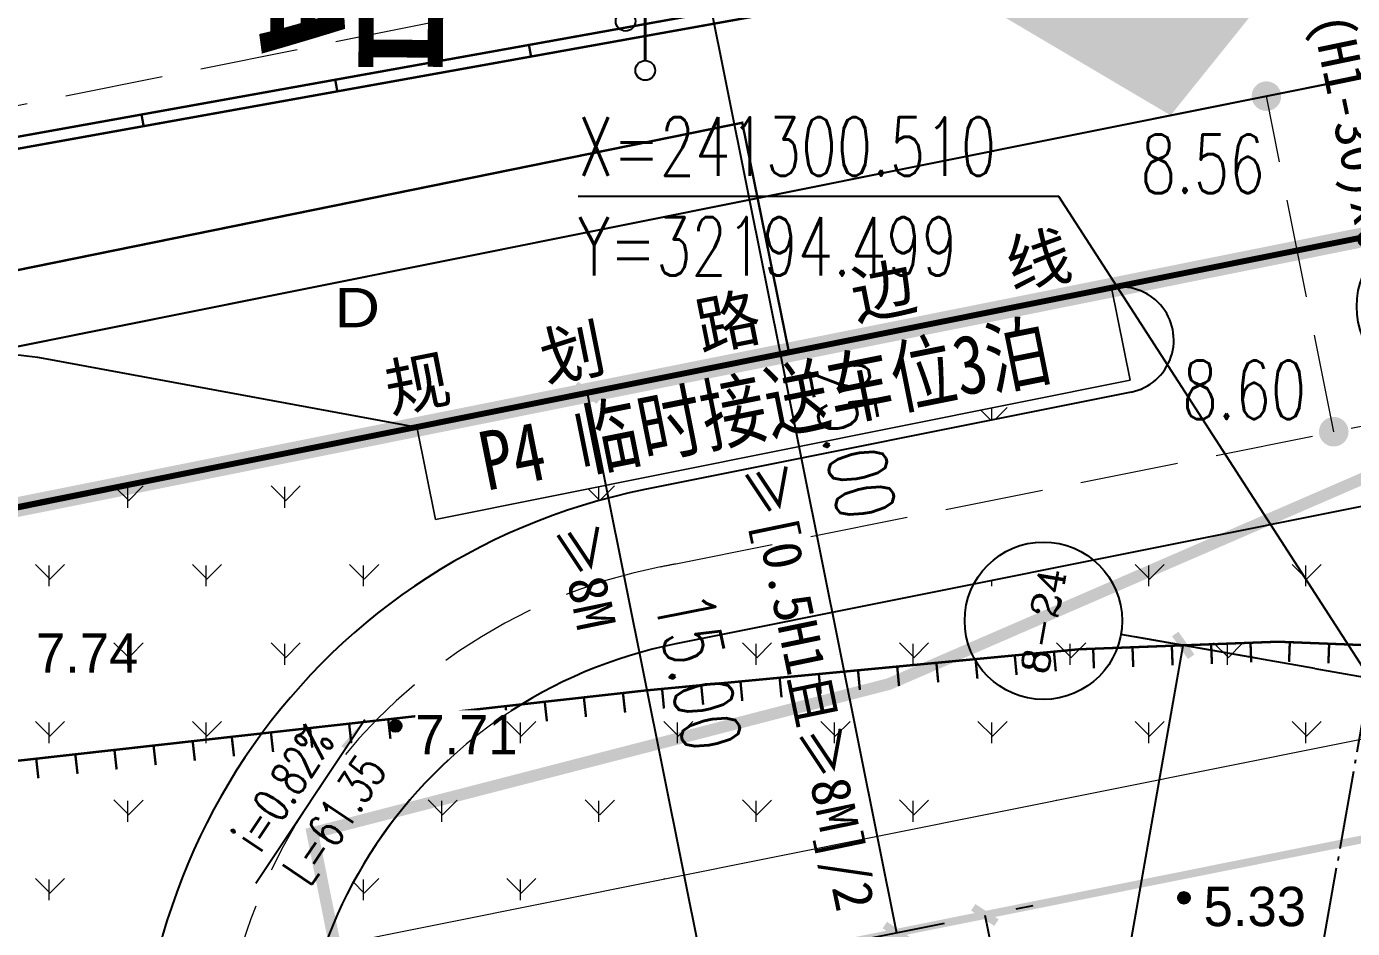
# Model space of a CAD drawing. Extents: x -83084 to 31773731, y -158416 to 241421036.
# Drawn here: x 32160.37 to 32194.06, y 241294.15 to 241317.08 of the extents above; entities that cross this region are included whole.
import ezdxf
from ezdxf.enums import TextEntityAlignment as Align
from ezdxf.xclip import XClip

# ---------------------------------------------------------------- set-up
doc = ezdxf.new("R2010")
doc.units = 0
doc.header["$LTSCALE"] = 1000
doc.header["$MEASUREMENT"] = 0
doc.header["$XCLIPFRAME"] = 0
for name, pattern in [('2', [0]), ('677', [0]), ('721120', [0]), ('CENTER2', [1.125, 0.75, -0.125, 0.125, -0.125]), ('DASH', [0.35, 0.25, -0.1]), ('DOTE', [2.4200000000000004, 2, -0.2, 0.02, -0.2])]:
    doc.linetypes.add(name, pattern=pattern)
for name, color, linetype in [('AXIS', 3, 'Continuous'), ('AXIS_TEXT', 7, 'Continuous'), ('DIM_COOR', 3, 'Continuous'), ('DIM_ELEV', 3, 'Continuous'), ('DIM_SYMB', 3, 'Continuous'), ('DOTE', 14, 'DOTE'), ('GZ_BJT_停车库', 6, 'Continuous'), ('GZ_BJT_指标表', 7, 'Continuous'), ('GZ_BJT_用地界线', 1, 'Continuous'), ('GZ_BJT_绿地', 3, 'Continuous'), ('PUB_DIM', 3, 'Continuous'), ('PUB_TEXT', 7, 'Continuous'), ('Road_2', 134, 'Continuous'), ('ROOF', 4, 'Continuous'), ('地库', 5, 'DASH'), ('规划道路边线', 165, 'Continuous')]:
    doc.layers.add(name, color=color, linetype=linetype)
doc.layers.add('地形', color=7, linetype='Continuous', true_color=0x323232)
doc.layers.add('建筑控制线', color=7, linetype='Continuous', true_color=0xff0505)
for name, color, linetype, lineweight in [('绿地', 86, 'Continuous', 0), ('道路中线', 252, 'Continuous', 0), ('间距公式核对', 241, 'Continuous', 0)]:
    doc.layers.add(name, color=color, linetype=linetype, lineweight=lineweight)
doc.styles.add('_TCH_AXIS', font='COMPLEX', dxfattribs={"bigfont": 'GBCBIG'})
doc.styles.add('_TCH_DIM', font='SIMPLEX', dxfattribs={"bigfont": 'GBCBIG'})
doc.styles.add('_TCH_DIM_T3', font='SIMPLEX', dxfattribs={"width": 0.7058823529411765, "bigfont": 'GBCBIG'})
doc.styles.add('COMPLEX', font='COMPLEX')
doc.styles.add('DMHT', font='')
doc.styles.add('HZTXT', font='simhei.ttf')
doc.styles.add('JMHT', font='')
doc.styles.add('黑体', font='simhei.ttf')
doc.styles.get('DMHT').set_extended_font_data('方正细等线简体')
doc.styles.get('JMHT').set_extended_font_data('方正细等线简体')
doc.dimstyles.new('_TCH_ARCH_M_M&&1', dxfattribs={"dimtxt": 1.4875, "dimasz": 0.5, "dimexe": 1.25, "dimexo": 1.5, "dimgap": 0.6312500000000001, "dimtad": 1, "dimzin": 0, "dimdsep": 46, "dimtxsty": '_TCH_DIM_T3', "dimblk": 'ARCHTICK', "dimcen": 0.09, "dimclrt": 7, "dimazin": 2, "dimtfac": 1, "dimtdec": 0, "dimtix": 1, "dimtmove": 2, "dimatfit": 3, "dimfxl": 0, "dimtolj": 1, "dimtzin": 0, "dimarcsym": 0})
pattern_1 = [(90, (0, 0), (-1.99559095, 1.99559095), [0.52916132, -3.4620203]), (45, (0, 0), (-1.995592310163021, 1.995592310163021), [0.52916132, -2.2930323]), (135, (0, 0), (-1.995592310163021, -1.995592310163021), [0.52916132, -2.2930323])]

# ---------------------------------------------------------------- blocks, each defined once
blk = doc.blocks.new('jjjg')
at = {"layer": '建筑控制线', "color": 1, "linetype": 'CENTER2', "ltscale": 0.01, "const_width": 0.5}
for points in [[(336.981693347916, 292.0905292715179), (359.2705196905881, 296.5613302181009), (418.1918708868325, 308.3800607623998), (427.0470438152552, 309.682275394327), (440.6813980154693, 282.2151027594227, 0.0488465378937779), (437.8451209738851, 284.88965364045, 0.2174329947929869), (421.6740319207311, 288.68015426083), (357.5623490158468, 275.8203217951814), (341.2570224255323, 272.5497202645056, 0.4304301391709827)], [(341.2570224255323, 272.5497202645056), (357.5623490158468, 275.8203217951814), (421.6740319225937, 288.68015426083, -0.2174329947967095), (437.8451209738851, 284.8896536403336, -0.04884653787836726), (440.6813980154693, 282.2151027594227), (445.1946503277868, 273.1229023803025, 0.07414787403409054), (468.4728163983673, 212.5483693124261), (486.1813294719905, 181.2518026770558, -0.1826758136830436), (488.3443003240973, 167.2760537848808, -0.2848418124427812), (473.7809370029718, 152.0392977850279), (378.2331988532096, 127.3358163492521, -0.4142135623679189), (366.0484043285251, 134.5143107892945), (335.409678556025, 253.0182939226506), (334.6520384270698, 255.9486825350905), (333.5420527402312, 260.2418677674141, -0.4304301391724917), (341.2570224255323, 272.5497202645056, -0.09930342559615261)]]:
    blk.add_lwpolyline(points, format="xyb", dxfattribs=at)
blk.add_lwpolyline([(437.8451209738851, 284.88965364045, 0.21743299479328), (421.6740319207311, 288.68015426083), (357.5623490158468, 275.8203217951814), (361.3172142542899, 261.2973128980957), (334.6520384270698, 255.9486825350905), (366.0484043285251, 134.5143107892945, 0.4142135623693743), (378.2331988532096, 127.3358163492521), (473.7809370029718, 152.0392977850279, 0.2848418124420904), (488.3443003240973, 167.2760537848808), (464.1211432609707, 210.0860653303098, -0.08878818107429738)], format="xyb", close=True, dxfattribs=at)
blk = doc.blocks.new('64343')
for p, q in [((118.7971423918279, 163.2910890362109), (78.73847493994617, 155.2559271296486)), ((90.46277498457493, 153.5279690740572), (108.112712744165, 157.0682791748841)), ((90.46277498489508, 153.5279690739699), (81.00769789276092, 155.273411070928)), ((132.8257575355201, 155.1918859728903), (97.07828809819694, 148.0214850848424)), ((108.6433126325428, 154.4209288788261), (96.29161817905333, 151.9433660671348))]:
    blk.add_line(p, q)
for centre, radius, start, end in [((108.3778115349487, 155.7445637103228), 1.350000000002539, 281.3421496034312, 101.3421496034312), ((79.91847981814499, 149.3731056562974), 6, 79.54073959928216, 101.3421496034312), ((99.43829785444905, 136.2558421381982), 16, 101.3421496040443, 191.2558572657834), ((99.43829785446724, 136.2558421380818), 12, 101.3421496028181, 191.2558572657834)]:
    blk.add_arc(centre, radius, start, end)
at = {"layer": '道路中线', "linetype": 'DASH', "ltscale": 0.01}
blk.add_lwpolyline([(72.31712441475611, 69.36508016983862), (64.86635952944198, 98.06938392628217, -0.3227556651003888), (70.79234739094682, 113.328182600555), (79.60181506347726, 119.0491177991789, 0.306951836861824), (85.70758321384346, 133.5231739442097, -0.4137728913935988), (96.68497117032894, 149.9824291043042, 0.002361140680517812), (97.07387822995588, 150.0604380579898), (132.4324225731907, 157.1528264633962, -0.4101554427531382), (148.8728276157017, 146.3697748512495, 0.02052379292604656), (153.6461944308285, 127.8974529768166, -0.3241489184737715), (148.2766327527752, 112.3734806792054), (146.614505479236, 111.2096466325165, 0.2393560639035335), (140.6474280923831, 100.0241165811312), (140.3676628489848, 86.16730404904229, -0.3338355586238733), (129.9939819806459, 72.92694104847033), (66.0186673421631, 55.78480717036291)], format="xyb", dxfattribs=at)
blk = doc.blocks.new('85212001')
at = {"color": 0, "linetype": 'Continuous', "lineweight": -3, "const_width": 0.12}
blk.add_lwpolyline([(0, 0), (0, 1)], dxfattribs=at)
blk = doc.blocks.new('332')
at = {"color": 0, "linetype": 'Continuous', "lineweight": -3, "const_width": 0.15}
for points in [[(0, 3.5), (-1, 3.5), (-1, 3)], [(0, 0.5), (0, 3.5)]]:
    blk.add_lwpolyline(points, dxfattribs=at)
at = {"color": 0, "linetype": 'Continuous', "lineweight": -3}
for centre in [(-1, 2.5), (0, 0)]:
    blk.add_circle(centre, 0.5, dxfattribs=at)
blk = doc.blocks.new('904')
at = {"linetype": '2'}
h = blk.add_hatch(color=0, dxfattribs=at)
edge = h.paths.add_edge_path(flags=0)
edge.add_arc((0, 0), 0.3, 0, 360)
at = {"color": 0, "linetype": 'Continuous', "lineweight": -3}
for radius in [0.3, 0.15]:
    blk.add_circle((0, 0), radius, dxfattribs=at)
blk = doc.blocks.new('ysdx12')
at = {"layer": '地形', "linetype": 'Continuous', "lineweight": -3, "ltscale": 0.5, "const_width": 0.06}
for points in [[(270.3979758571331, 78.50518296324299), (247.1819758571255, 120.6811829632206), (236.5789758571373, 142.6501829632325), (212.6629758571326, 195.6061829632381), (195.5649758571271, 200.6551829632372), (176.1329758571374, 205.2391829632397), (124.5699758571354, 195.9721829632181), (77.42033870088198, 189.2850281663996)], [(270.1351616213178, 78.36051549125114), (246.9152884104842, 120.54355186873), (236.3071372940431, 142.5232247799286), (212.4461544388141, 195.3574030740128), (195.4879958368692, 200.3651082314027), (176.1247284631027, 204.9328942360007), (124.6175887302015, 195.6759335489769), (77.46246561528824, 188.9880006877356)], [(149.0637503154612, 200.3742504904221), (149.1168166738171, 200.0789811868744)], [(144.1420729442507, 199.4897173135541), (144.1951393026065, 199.1944480100065)], [(139.2203955730365, 198.6051841366861), (139.2734619313924, 198.3099148331385)], [(170.7494651058041, 185.1014689557196), (168.0915379372163, 185.2062266369467), (163.0349636603423, 185.0137728291738), (152.0292964704022, 183.9672346508305), (133.5582235553593, 181.8987811963598), (106.591975857129, 178.7071829632332)]]:
    blk.add_lwpolyline(points, dxfattribs=at)
at = {"layer": '地形', "linetype": '677', "lineweight": -3, "ltscale": 0.5, "const_width": 0.06}
blk.add_lwpolyline([(270.3979758571331, 78.50518296324299), (247.1819758571255, 120.6811829632206), (236.5789758571373, 142.6501829632325), (212.6629758571326, 195.6061829632381), (195.5649758571271, 200.6551829632372), (176.1329758571374, 205.2391829632397), (124.5699758571354, 195.9721829632181), (77.42033870088198, 189.2850281663996)], dxfattribs=at)
at = {"layer": '地形', "linetype": '721120', "lineweight": -3, "ltscale": 0.5, "const_width": 0.15}
blk.add_lwpolyline([(113.2049548574396, 184.0426279625681), (129.5102808572992, 187.3132289632049), (193.6219638571274, 200.173061963229)], dxfattribs=at)
at = {"layer": '地形', "linetype": 'Continuous', "lineweight": -3, "ltscale": 0.5, "const_width": 0.06}
blk.add_lwpolyline([(135.0989758571232, 188.3751829632383), (155.6699758571303, 192.560182963236), (154.4825691582446, 198.3967763211112), (133.9115691582374, 194.2117763211136)], close=True, dxfattribs=at)
at = {"layer": '地形', "linetype": 'Continuous', "xscale": 0.5, "yscale": 0.5}
for name, p in [('332', (152.0175142992703, 199.7261616030301)), ('904', (145.6757032178648, 183.0662296200753)), ('904', (165.7036663667786, 178.6975387435814))]:
    blk.add_blockref(name, p, dxfattribs=at)
at = {"layer": '地形', "linetype": 'Continuous'}
for p, xscale, yscale, rotation in [((162.4013259269996, 184.9535196825163), 0.5, 0.5, 185.4319724935974), ((163.3982046173733, 185.0275978224527), 0.4999999999999997, 0.4999999999999997, 182.1796276561341), ((164.3974811170629, 185.0656304027652), 0.4999999999999997, 0.4999999999999997, 182.1796276561341), ((165.3967576167561, 185.1036629831069), 0.4999999999999997, 0.4999999999999997, 182.1796276561341), ((166.3960341164457, 185.1416955634195), 0.4999999999999997, 0.4999999999999997, 182.1796276561341), ((167.3953106161352, 185.1797281437612), 0.4999999999999997, 0.4999999999999997, 182.1796276561341), ((168.3945712548557, 185.1942830938497), 0.5, 0.5, 177.7429553373473), ((169.3937954544781, 185.1549003705732), 0.5, 0.5, 177.7429553373473), ((158.41928873707, 184.5748644065752), 0.5, 0.5, 185.4319724935974), ((159.4147980345515, 184.6695282255532), 0.5, 0.5, 185.4319724935974), ((160.410307332033, 184.7641920445603), 0.5, 0.5, 185.4319724935974), ((161.4058166295181, 184.8588558635383), 0.5, 0.5, 185.4319724935974), ((155.432760844622, 184.2908729496121), 0.5, 0.5, 185.4319724935974), ((156.4282701421034, 184.3855367685901), 0.5, 0.5, 185.4319724935974), ((157.4237794395849, 184.4802005875972), 0.5, 0.5, 185.4319724935974), ((151.4517239140296, 183.902556115092), 0.5000000000000007, 0.5000000000000007, 186.3895513548549), ((152.4462329521739, 184.006881492649), 0.5, 0.5, 185.4319724935974), ((153.4417422496554, 184.101545311627), 0.5, 0.5, 185.4319724935974), ((154.4372515471368, 184.196209130605), 0.5, 0.5, 185.4319724935974), ((148.4703592479455, 183.5686927780334), 0.5000000000000007, 0.5000000000000007, 186.3895513548549), ((149.4641474699747, 183.6799805570627), 0.5000000000000007, 0.5000000000000007, 186.3895513548549), ((150.4579356920003, 183.7912683360919), 0.5000000000000007, 0.5000000000000007, 186.3895513548549), ((145.488994581865, 183.2348294409749), 0.5000000000000007, 0.5000000000000007, 186.3895513548549), ((146.4827828038906, 183.3461172200041), 0.5000000000000007, 0.5000000000000007, 186.3895513548549), ((147.4765710259198, 183.4574049990042), 0.5000000000000007, 0.5000000000000007, 186.3895513548549), ((142.5076299157809, 182.9009661039163), 0.5000000000000007, 0.5000000000000007, 186.3895513548549), ((143.5014181378101, 183.0122538829164), 0.5000000000000007, 0.5000000000000007, 186.3895513548549), ((144.4952063598357, 183.1235416619456), 0.5000000000000007, 0.5000000000000007, 186.3895513548549), ((139.5262652497004, 182.5671027668286), 0.5000000000000007, 0.5000000000000007, 186.3895513548549), ((140.520053471726, 182.6783905458578), 0.5000000000000007, 0.5000000000000007, 186.3895513548549), ((141.5138416937552, 182.7896783248871), 0.5000000000000007, 0.5000000000000007, 186.3895513548549), ((136.5449005836163, 182.23323942977), 0.5000000000000007, 0.5000000000000007, 186.3895513548549), ((137.5386888056455, 182.3445272087993), 0.5000000000000007, 0.5000000000000007, 186.3895513548549), ((138.5324770276711, 182.4558149878285), 0.5000000000000007, 0.5000000000000007, 186.3895513548549)]:
    blk.add_blockref('85212001', p, dxfattribs=dict(at, xscale=xscale, yscale=yscale, rotation=rotation))
at = {"layer": '地形', "style": 'JMHT'}
for s, p in [('线', (162.0076287071315, 194.9130630631989)), ('边', (158.0628666596313, 194.126569895685)), ('路', (154.118104612131, 193.3400767282292)), ('划', (150.1733425646307, 192.5535835607152)), ('规', (146.2285805171305, 191.7670903932012))]:
    blk.add_text(s, height=1.200000000001, rotation=11.27558326721191, dxfattribs=at).set_placement(p, align=Align.MIDDLE_CENTER)
at = {"layer": '地形', "style": 'JMHT', "width": 1.200000000001}
blk.add_text('D', height=1.000000000001, dxfattribs=at).set_placement((144.7004942229469, 193.6989275157102), align=Align.MIDDLE_CENTER)
for points in [[(136.537842144131, 185.539637878301), (139.11284214413172, 185.539637878301), (139.11284214413172, 184.28963787831265), (136.537842144131, 184.28963787831265)], [(146.1757032178601, 183.46622962005785), (148.75070321786083, 183.46622962005785), (148.75070321786083, 182.2162296200695), (146.1757032178601, 182.2162296200695)], [(166.2036663667833, 179.0975387436014), (168.77866636678402, 179.0975387436014), (168.77866636678402, 177.84753874361306), (166.2036663667833, 177.84753874361306)]]:
    blk.add_wipeout(points).dxf.layer = '地形'
at = {"layer": '地形', "style": 'DMHT'}
for s, p in [('7.74', (136.537842144131, 185.4196378782799)), ('7.71', (146.1757032178648, 183.3462296200742)), ('5.33', (166.2036663667786, 178.9775387435802))]:
    blk.add_text(s, height=1.000000000001, dxfattribs=at).set_placement(p, align=Align.TOP_LEFT)
blk = doc.blocks.new('_ArchTick')
at = {"color": 0, "linetype": 'ByBlock', "const_width": 0.4}
blk.add_lwpolyline([(-0.5, -0.5), (0.5, 0.5)], dxfattribs=at)
blk = doc.blocks.new('*D154')
at = {"layer": 'Defpoints', "color": 0, "transparency": 16777216}
for p in [(103.56896848635, 148.688930841774), (110.5035453745878, 134.781120468869), (106.5189806837334, 133.9818771476857)]:
    blk.add_point(p, dxfattribs=at)
at = {"layer": 'PUB_DIM', "color": 0, "lineweight": -2, "transparency": 16777216}
for p, q in [((105.0396738546951, 148.9839320612989), (108.7791209841586, 149.7340085125613)), ((107.5535331772045, 149.4881741629572), (110.5035453745878, 134.781120468869)), ((107.9896860520784, 134.2768783672107), (111.729133181542, 135.0269548184731))]:
    blk.add_line(p, q, dxfattribs=at)
at = {"layer": 'PUB_DIM', "color": 0, "lineweight": -2, "transparency": 16777216, "xscale": 0.5, "yscale": 0.5, "zscale": 0.5}
for p, rotation in [((107.5535331772045, 149.4881741629572), 101.3421496024158), ((110.5035453745878, 134.781120468869), 281.3421496024158)]:
    blk.add_blockref('_ArchTick', p, dxfattribs=dict(at, rotation=rotation))
at = {"layer": 'PUB_DIM', "color": 7, "transparency": 16777216, "insert": (110.3766858635457, 142.4050651004776), "char_height": 1.4875, "attachment_point": 5, "rotation": 281.3421496024158, "style": '_TCH_DIM_T3'}
blk.add_mtext('\\A1;15.00', dxfattribs=at)
blk = doc.blocks.new('*D155')
at = {"layer": 'Defpoints', "color": 0, "transparency": 16777216}
for p in [(106.5046449172951, 159.4769706960651), (115.4058966017741, 135.7644578706066), (111.421331910893, 134.9652145494183)]:
    blk.add_point(p, dxfattribs=at)
at = {"layer": 'PUB_DIM', "color": 0, "lineweight": -2, "transparency": 16777216}
for p, q in [((107.9753502856401, 159.77197191559), (111.7147974151303, 160.5220483668575)), ((110.4892096081762, 160.2762140172535), (115.4058966017741, 135.7644578706066)), ((112.8920372792381, 135.2602157689431), (116.6314844087283, 136.0102922202107))]:
    blk.add_line(p, q, dxfattribs=at)
at = {"layer": 'PUB_DIM', "color": 0, "lineweight": -2, "transparency": 16777216, "xscale": 0.5, "yscale": 0.5, "zscale": 0.5}
for p, rotation in [((110.4892096081762, 160.2762140172535), 101.3421496024123), ((115.4058966017741, 135.7644578706066), 281.3421496024123)]:
    blk.add_blockref('_ArchTick', p, dxfattribs=dict(at, rotation=rotation))
at = {"layer": 'PUB_DIM', "color": 7, "transparency": 16777216, "insert": (114.2956996926247, 148.2907537284945), "char_height": 1.4875, "attachment_point": 5, "rotation": 281.3421496024123, "style": '_TCH_DIM_T3'}
blk.add_mtext('\\A1;25.00', dxfattribs=at)
blk = doc.blocks.new('*D218')
at = {"layer": 'Defpoints', "color": 0, "transparency": 16777216}
for p in [(128.8636270537936, 163.9618438322214), (133.8214128739819, 139.2451927216607), (131.6592225118575, 138.8114900865449)]:
    blk.add_point(p, dxfattribs=at)
at = {"layer": 'PUB_DIM', "color": 0, "lineweight": -2, "transparency": 16777216}
for p, q in [((127.3929216854538, 163.6668426126705), (125.4758488847194, 163.2823068474798)), ((126.7014366916692, 163.5281411971056), (131.6592225118575, 138.8114900865449)), ((132.3507075056422, 138.9501915021098), (130.4336347049077, 138.5656557369192))]:
    blk.add_line(p, q, dxfattribs=at)
at = {"layer": 'PUB_DIM', "color": 0, "lineweight": -2, "transparency": 16777216, "xscale": 0.5, "yscale": 0.5, "zscale": 0.5}
for p, rotation in [((126.7014366916692, 163.5281411971056), 101.3421496034275), ((131.6592225118575, 138.8114900865449), 281.3421496034275)]:
    blk.add_blockref('_ArchTick', p, dxfattribs=dict(at, rotation=rotation))
at = {"layer": 'PUB_DIM', "color": 7, "transparency": 16777216, "insert": (130.5284761894081, 151.4402334264136), "char_height": 1.4875, "attachment_point": 5, "rotation": 281.3421496034275, "style": '_TCH_DIM_T3'}
blk.add_mtext('\\A1;25.21', dxfattribs=at)
blk = doc.blocks.new('*D268')
at = {"layer": 'Defpoints', "color": 0, "transparency": 16777216}
for p in [(116.981235270603, 136.0804469452705), (119.5838636863045, 123.1052477612393), (120.2559190873461, 123.2400518947919)]:
    blk.add_point(p, dxfattribs=at)
at = {"layer": 'PUB_DIM', "color": 0, "lineweight": -2, "transparency": 16777216}
for p, q in [((118.4519406389494, 136.3754481647888), (118.8788784785999, 136.4610854284218)), ((117.6532906716447, 136.2152510788232), (118.752890643474, 130.7332819390235)), ((120.2559190873461, 123.2400518947919), (119.7878532552843, 125.5735572717419)), ((121.0545690546509, 123.4002489807576), (121.4815068943014, 123.4858862443906))]:
    blk.add_line(p, q, dxfattribs=at)
at = {"layer": 'PUB_DIM', "color": 0, "lineweight": -2, "transparency": 16777216, "xscale": 0.5, "yscale": 0.5, "zscale": 0.5}
for p, rotation in [((117.6532906716447, 136.2152510788232), 101.3421496021592), ((120.2559190873461, 123.2400518947919), 281.3421496021592)]:
    blk.add_blockref('_ArchTick', p, dxfattribs=dict(at, rotation=rotation))
at = {"layer": 'PUB_DIM', "color": 7, "transparency": 16777216, "insert": (120.497836642382, 128.3996304298926), "char_height": 1.4875, "attachment_point": 5, "rotation": 281.3421496021592, "style": '_TCH_DIM_T3'}
blk.add_mtext('\\A1;13.23', dxfattribs=at)
blk = doc.blocks.new('2334223')
at = {"layer": 'DIM_SYMB'}
blk.add_hatch(color=256, dxfattribs=at).paths.add_polyline_path([(120.1207258118957, 95.37207422842039), (119.6212939922929, 94.6233634314044), (119.5214658860241, 94.68995434068476)])
at = {"layer": 'DIM_ELEV', "const_width": 0.375}
blk.add_lwpolyline([(143.2107560178883, 111.2123645129323, 1), (142.8357560178883, 111.2123645129323, 1)], format="xyb", close=True, dxfattribs=at)
at = {"layer": 'DIM_ELEV', "color": 12, "const_width": 0.375}
blk.add_lwpolyline([(144.9217630917337, 102.6822733766166, 1), (144.5467630917337, 102.6822733766166, 1)], format="xyb", close=True, dxfattribs=at)
at = {"layer": 'DIM_SYMB'}
blk.add_lwpolyline([(117.3461045918812, 91.21256980055477), (120.1207258118957, 95.37207422842039)], dxfattribs=at)
at = {"layer": '道路中线', "linetype": 'DASH', "ltscale": 0.01}
blk.add_line((144.7342630917337, 102.6822733766166), (143.0232560184159, 111.2123645131069), dxfattribs=at)
blk.add_lwpolyline([(103.2594592234782, 18.63352788274642), (95.80869433816406, 47.33783163918997, -0.3227556651003888), (101.7346821996689, 62.59663031346281), (110.5441498721993, 68.31756551208673, 0.306951836861824), (116.6499180225655, 82.7916216571175, -0.4137728913935988), (127.627305979051, 99.25087681721197, 0.002361140680517812), (128.016213038678, 99.32888577089761), (163.3747573819128, 106.421274176304, -0.4101554427531382), (179.8151624244238, 95.63822256415733, 0.02052379292604656), (184.5885292395506, 77.16590068972437, -0.3241489184737715), (179.2189675614973, 61.64192839211319), (177.556840287958, 60.47809434542432, 0.2393560639035335), (171.5897629011051, 49.29256429403904), (171.3099976577068, 35.43575176195009, -0.3338355586238733), (160.936316789368, 22.19538876137813), (96.96100215088518, 5.053254883270711)], format="xyb", dxfattribs=at)
at = {"style": '_TCH_DIM', "width": 0.7058823529411765}
blk.add_text('L=61.35', height=0.8925, rotation=56.29450294441046, dxfattribs=at).set_placement((118.7141002910326, 91.08739385597117))
at = {"layer": 'DIM_SYMB', "color": 7, "style": '_TCH_DIM', "width": 0.7058823529411765}
blk.add_text('i=0.82%', height=0.8925, rotation=56.29450294441046, dxfattribs=at).set_placement((117.4558550564073, 91.94474453074936))
at = {"layer": 'PUB_TEXT', "style": '_TCH_DIM', "width": 0.7058823529411765}
blk.add_text('8.56', height=1.4875, dxfattribs=at).set_placement((139.8285557700515, 108.7470387041627))
at = {"layer": 'PUB_TEXT', "color": 12, "style": '_TCH_DIM', "width": 0.7058823529411765}
blk.add_text('8.60', height=1.4875, dxfattribs=at).set_placement((140.8856514190431, 103.0032758755609))
blk = doc.blocks.new('ghdlbx')
at = {"layer": '规划道路边线', "linetype": '721120', "lineweight": -3, "ltscale": 0.5, "const_width": 0.15}
blk.add_lwpolyline([(113.2049550004267, 184.042627999559), (129.5102810002863, 187.3132290001959), (193.6219640001145, 200.1730620002199)], dxfattribs=at)
at = {"layer": '道路中线', "linetype": 'DASH', "ltscale": 0.01}
blk.add_line((232.4013723521675, 218.1508117235207), (90.51858117386655, 189.6912729681644), dxfattribs=at)
at = {"layer": 'PUB_TEXT', "color": 8, "style": '黑体', "width": 0.8}
blk.add_text('路', height=5, rotation=359.5339178793632, dxfattribs=at).set_placement((142.0008841487761, 200.3669023222465))
blk = doc.blocks.new('_AXISO')
blk.add_circle((0, 0), 0.5)
at = {"layer": 'AXIS_TEXT', "style": 'COMPLEX', "width": 1.041666666666667}
blk.add_attdef('A', text='', height=0.56, dxfattribs=at).set_placement((-0.25, -0.28), (0.25, -0.28), align=Align.FIT)
blk = doc.blocks.new('*D133')
at = {"layer": 'Defpoints', "color": 0, "transparency": 16777216}
for p in [(-20.70613924706915, 16.10086332160976), (-17.3637437254074, 15.51150881126523), (-22.64264832367189, -14.42664688080549)]:
    blk.add_point(p, dxfattribs=at)
at = {"layer": 'PUB_DIM', "color": 0, "lineweight": -2, "transparency": 16777216}
for p, q in [((-18.84095535495017, 15.77198107762693), (-21.93714893835479, 16.31792354357785)), ((-25.98504384533364, -13.83729237046096), (-20.70613924706915, 16.10086332160976)), ((-24.11985995321466, -14.16617461444379), (-27.21605353661928, -13.62023214849287))]:
    blk.add_line(p, q, dxfattribs=at)
at = {"layer": 'PUB_DIM', "color": 0, "lineweight": -2, "transparency": 16777216, "xscale": 0.5, "yscale": 0.5, "zscale": 0.5}
for p, rotation in [((-20.70613924706915, 16.10086332160976), 80.0000000053795), ((-25.98504384533364, -13.83729237046096), 260.0000000053794)]:
    blk.add_blockref('_ArchTick', p, dxfattribs=dict(at, rotation=rotation))
at = {"layer": 'PUB_DIM', "color": 7, "transparency": 16777216, "insert": (-24.6997022066156, 1.370551719739297), "char_height": 1.4875, "attachment_point": 5, "rotation": 80.0000000053795, "style": '_TCH_DIM_T3'}
blk.add_mtext('\\A1;30.40', dxfattribs=at)
blk = doc.blocks.new('cc')
at = {"layer": '间距公式核对', "style": 'HZTXT'}
for s, p in [('≥[0.8x30+(H1-30)x0.5且≥26M、≤50M]/2', (124.5752524174241, 165.6760063988913)), ('≥[0.5H1且≥8M]/2', (111.5500261597626, 147.5847188619082)), ('≥8M', (106.7609988087897, 146.0511061204015))]:
    blk.add_text(s, height=1, rotation=281.7157553895504, dxfattribs=at).set_placement(p)
at = {"layer": 'PUB_DIM'}
for p1, p2, distance, picture, middle in [((128.8636270537936, 163.9618438322213), (133.8214128739819, 139.2451927216607), -2.2052585194869994, '*D218', (130.5284761894081, 151.4402334264136)), ((106.5046449172951, 159.4769706960651), (111.4213319108931, 134.9652145494183), 4.063932290562887, '*D155', (114.2956996926247, 148.2907537284945)), ((103.5689684863501, 148.688930841774), (106.5189806837334, 133.9818771476857), 4.06393229053582, '*D154', (110.3766858635457, 142.4050651004776))]:
    dim = blk.add_aligned_dim(p1=p1, p2=p2, distance=distance, dimstyle='_TCH_ARCH_M_M&&1', dxfattribs=at)
    dim.commit()
    dim.dimension.update_dxf_attribs({"geometry": picture, "text_midpoint": middle})
at = {"layer": 'PUB_DIM', "color": 211}
dim = blk.add_linear_dim(base=(120.2559190873461, 123.2400518947919), p1=(116.9812352706031, 136.0804469452705), p2=(119.5838636863045, 123.1052477612393), angle=281.342149602159, dimstyle='_TCH_ARCH_M_M&&1', dxfattribs=at)
dim.commit()
dim.dimension.update_dxf_attribs({"geometry": '*D268', "text_midpoint": (120.497836642382, 128.3996304298926), "dimtype": 129})
blk = doc.blocks.new('ADDGFDSG7')
at = {"layer": 'AXIS'}
blk.add_line((-17.3637437254074, 15.51150881126523), (-22.28778249054449, 16.37974969914649), dxfattribs=at)
at = {"layer": 'DOTE', "ltscale": 0.001}
for p, q in [((-15.51309098032652, 17.82205086009344), (-21.60017271433026, -16.69950513154618)), ((-17.3637437254074, 15.51150881126523), (16.20077069758554, 9.593179327377584))]:
    blk.add_line(p, q, dxfattribs=at)
at = {"layer": 'AXIS'}
ref = blk.add_blockref('_AXISO', (-14.29755373732769, 24.715705131297), dxfattribs=dict(at, xscale=3.999999999999997, yscale=3.999999999999997, zscale=3.999999999999997, rotation=80.00000000539609))
ref.add_attrib('A', '8-W', dxfattribs={"layer": 'AXIS_TEXT', "height": 0.8262045859041226, "rotation": 80.00000000525633, "style": '_TCH_AXIS'}).set_placement((-14.12301041081082, 23.32662823380088), (-13.65844438204658, 25.9613131081569), align=Align.FIT)
ref = blk.add_blockref('_AXISO', (-24.25739799661096, 16.72704605429317), dxfattribs=dict(at, xscale=3.999999999999997, yscale=3.999999999999997, zscale=3.999999999999997, rotation=80.00000000539609))
ref.add_attrib('A', '8-24', dxfattribs={"layer": 'AXIS_TEXT', "height": 0.6946551002506619, "rotation": 80.00000000564388, "style": '_TCH_AXIS'}).set_placement((-24.15085424098652, 15.33110607415438), (-23.67984002383309, 18.00236044221674), align=Align.FIT)
at = {"layer": 'PUB_DIM'}
dim = blk.add_aligned_dim(p1=(-22.64264832367189, -14.42664688080549), p2=(-17.3637437254074, 15.51150881126523), distance=3.3939573600868886, dimstyle='_TCH_ARCH_M_M&&1', dxfattribs=at)
dim.commit()
dim.dimension.update_dxf_attribs({"geometry": '*D133', "text_midpoint": (-24.6997022066156, 1.370551719739297)})

msp = doc.modelspace()

# ---------------------------------------------------------------- linework, layer by layer
at = {"layer": 'GZ_BJT_用地界线', "linetype": 'CENTER2', "lineweight": 0}
msp.add_lwpolyline([(32133.00164953083, 241319.8162538907), (32155.2904758735, 241324.2870548372), (32214.21182706975, 241336.1057853815), (32223.06699999817, 241337.4080000135), (32236.70135419838, 241309.9408273786, 0.0488465378937779), (32233.8650771568, 241312.6153782596, 0.2174329947929869), (32217.69398810365, 241316.40587888), (32153.58230519876, 241303.5460464144), (32137.27697860845, 241300.2754448836, 0.4304301391709827)], format="xyb", dxfattribs=at)
at = {"layer": 'GZ_BJT_用地界线', "lineweight": 0}
msp.add_lwpolyline([(32233.86507715761, 241312.6153782462, 0.21743299479328), (32217.69398810446, 241316.4058788666), (32153.58230519958, 241303.5460464009), (32157.33717043802, 241289.0230375038), (32130.6719946108, 241283.6744071408), (32162.06836051225, 241162.240035395, 0.4142135623693743), (32174.25315503694, 241155.061540955), (32269.8008931867, 241179.7650223908, 0.2848418124420904), (32284.36425650783, 241195.0017783906), (32260.1410994447, 241237.8117899361, -0.08878818107429738)], format="xyb", close=True, dxfattribs=at)
msp.add_lwpolyline([(32233.86507715761, 241312.6153782462, 0.21743299479328), (32217.69398810446, 241316.4058788666), (32153.58230519958, 241303.5460464009), (32157.33717043802, 241289.0230375038), (32130.6719946108, 241283.6744071408), (32162.06836051225, 241162.240035395, 0.4142135623693743), (32174.25315503694, 241155.061540955), (32269.8008931867, 241179.7650223908, 0.2848418124420904), (32284.36425650783, 241195.0017783906), (32260.1410994447, 241237.8117899361, -0.08878818107429738)], format="xyb", close=True, dxfattribs=at)
at = {"layer": 'Road_2'}
for p, q in [((32187.0575841359, 241314.3403553441), (32216.90731818519, 241320.3277598488)), ((32187.84425405467, 241310.4184743619), (32237.77864132354, 241320.4345560723)), ((32170.36551005311, 241310.992178124), (32187.0575841359, 241314.3403553441)), ((32136.49030869186, 241304.1973258526), (32170.36551005311, 241310.992178124))]:
    msp.add_line(p, q, dxfattribs=at)

# ---------------------------------------------------------------- block references
at = {"layer": 'PUB_TEXT'}
ref = msp.add_blockref('jjjg', (31796.01995618373, 241027.7257246057), dxfattribs=at)
XClip(ref).set_block_clipping_path([(-13.000000000309228, -5.000000000116415), (531.4999999996908, 405.4999999998836)])
at = {"layer": 'Road_2'}
msp.add_blockref('64343', (32079.79059688851, 241153.3620407783), dxfattribs=at)

# ---------------------------------------------------------------- next in the draw order: block references
ref = msp.add_blockref('ysdx12', (32024.07202430547, 241116.2328167299))
XClip(ref).set_block_clipping_path([(-272.4682125144391, -93.50709212420043), (303.34942815869, 310.77695265359944)])

# ---------------------------------------------------------------- next in the draw order: hatches: boundary and pattern name
at = {"layer": '绿地'}
h = msp.add_hatch(dxfattribs=at)
h.set_pattern_fill('GRASS', color=256)
h.set_pattern_definition(pattern_1)
edge = h.paths.add_edge_path()
edge.add_line((32135.93152934256, 241263.3316629746), (32130.67199461049, 241283.6744071408))
edge.add_line((32130.67199461049, 241283.6744071408), (32157.33717043771, 241289.0230375038))
edge.add_line((32157.33717043771, 241289.0230375038), (32153.58230519927, 241303.5460464009))
edge.add_line((32153.58230519927, 241303.5460464009), (32170.28649092152, 241306.8966530439))
edge.add_line((32170.28649092152, 241306.8966530439), (32170.75849289756, 241304.5435243394))
edge.add_line((32170.75849289756, 241304.5435243394), (32188.40695844993, 241308.0835397141))
edge.add_line((32188.40695844993, 241308.0835397141), (32187.93495665697, 241310.4366675058))
edge.add_arc((32188.16817290056, 241309.1067613126), 1.35020009583935, -78.64935995313323, 99.94642058781449, ccw=False)
edge.add_line((32188.43390952106, 241307.7829696571), (32176.08221506758, 241305.3054068454))
edge.add_arc((32179.22889474299, 241289.6178829165), 16.00000000001724, 101.3421496041209, 191.2558572658831)
edge.add_arc((32151.76746546178, 241284.1525465287), 11.99999999993038, -53.56786759369879, 11.255857265868201, ccw=False)
edge.add_line((32158.89390775147, 241274.4978160669), (32154.59489697754, 241275.2559117632))
edge.add_line((32154.59489697754, 241275.2559117632), (32142.5621235264, 241266.8307324257))
edge.add_line((32142.5621235264, 241266.8307324257), (32139.57910736128, 241249.9146376683))
edge.add_line((32139.57910736128, 241249.9146376683), (32142.688039197, 241237.9568454137))
edge.add_line((32142.688039197, 241237.9568454137), (32146.25137401601, 241237.3284802077))
edge.add_line((32146.25137401601, 241237.3284802077), (32148.89031806659, 241227.0596862535))
edge.add_arc((32147.92215361844, 241226.8093712492), 1.000000000009473, -63.510536987817375, 14.496153289910808, ccw=False)
edge.add_line((32148.36818684098, 241225.9143548447), (32148.10777692105, 241225.8244810206))
edge.add_line((32148.10777692105, 241225.8244810206), (32145.10399641337, 241237.442454374))
edge.add_line((32145.10399641337, 241237.442454374), (32142.78039843936, 241236.8417106101))
edge.add_line((32142.78039843936, 241236.8417106101), (32137.37629504432, 241257.7436182108))
edge.add_arc((32133.05059553441, 241264.4765627829), 8.002763201642443, 302.7194354902392, 374.1676740849848)
edge.add_line((32140.8099434611, 241266.4353222409), (32140.38202258217, 241268.0904278834))
edge.add_arc((32144.73876259509, 241269.216845417), 4.500000000016739, 104.5522535477416, 194.4961534811779, ccw=False)
edge.add_line((32143.60807978349, 241273.5724804315), (32146.10661189202, 241274.2210763997))
edge.add_line((32146.10661189202, 241274.2210763997), (32146.1819907462, 241273.9307007318))
edge.add_line((32146.1819907462, 241273.9307007318), (32160.21582011588, 241277.5737538336))
edge.add_line((32160.21582011588, 241277.5737538336), (32158.93301505342, 241282.5097859605))
edge.add_line((32158.93301505342, 241282.5097859605), (32144.90055022648, 241278.8670870816))
edge.add_line((32144.90055022648, 241278.8670870816), (32144.97592907891, 241278.5767114136))
edge.add_line((32144.97592907891, 241278.5767114136), (32142.4774539223, 241277.9281302296))
edge.add_arc((32144.73876259503, 241269.216845417), 8.999999999976433, 104.551878973418, 194.4961534812939)
edge.add_line((32136.02528256926, 241266.9640103498), (32136.1916957705, 241266.3203599883))
edge.add_arc((32131.8349557575, 241265.1939424549), 4.500000000054038, -24.446279709217606, 14.496153478758686, ccw=False)
h = msp.add_hatch(dxfattribs=at)
h.set_pattern_fill('GRASS', color=256)
h.set_pattern_definition(pattern_1)
edge = h.paths.add_edge_path()
edge.add_arc((32179.24918462801, 241289.6036941227), 12.0238946368692, 99.53314263528124, 160.2022971418619)
edge.add_line((32167.93597010986, 241293.6761896113), (32204.95997510299, 241301.1026441959))
edge.add_line((32204.95997510299, 241301.1026441959), (32215.99101822923, 241299.1575736684))
edge.add_line((32215.99101822923, 241299.1575736684), (32214.35872569505, 241289.9003811984))
edge.add_line((32214.35872569505, 241289.9003811984), (32215.09733134727, 241289.7701451216))
edge.add_line((32215.09733134727, 241289.7701451216), (32215.40989801869, 241291.5427988033))
edge.add_line((32215.40989801869, 241291.5427988033), (32218.11808392835, 241291.0652727227))
edge.add_line((32218.11808392835, 241291.0652727227), (32220.46251234073, 241304.3601458992))
edge.add_line((32220.46251234073, 241304.3601458992), (32224.86705962742, 241303.5834396946))
edge.add_arc((32214.97636418034, 241296.7882838045), 11.99999999988632, 34.49004168808234, 101.3421496031726)
edge.add_line((32212.61635442401, 241308.5539267512), (32177.25781012473, 241301.4615383545))

# ---------------------------------------------------------------- next in the draw order: linework, layer by layer
at = {"color": 1}
msp.add_lwpolyline([(32189.43814782994, 241314.817860362, 0, 7.999999999999999, 0), (32188.81806805366, 241318.2264612065, 7.999999999999999, 7.999999999999999, 0)], format="xyseb", dxfattribs=at)
at = {"layer": 'DIM_COOR', "color": 3}
for p, q in [((32186.59490578813, 241312.756604298), (32174.38490578813, 241312.756604298)), ((32194.49937768591, 241300.5101087757), (32186.59490578813, 241312.756604298))]:
    msp.add_line(p, q, dxfattribs=at)
at = {"layer": 'GZ_BJT_停车库', "lineweight": 0}
msp.add_lwpolyline([(32170.2864914782, 241306.8966524942), (32187.93495703059, 241310.4366678689), (32188.40695899566, 241308.0835392191), (32170.75849344324, 241304.5435238445)], close=True, dxfattribs=at)
at = {"layer": 'GZ_BJT_绿地', "lineweight": 0}
msp.add_lwpolyline([(32130.67199461049, 241283.6744071408), (32157.33717043771, 241289.0230375038), (32153.58230519927, 241303.5460464009), (32170.28649092152, 241306.8966530439), (32170.75849289756, 241304.5435243394), (32188.40695844993, 241308.0835397141), (32187.93495665697, 241310.4366675058, -0.987820346606646), (32188.43390952106, 241307.7829696571), (32176.08221506758, 241305.3054068454, 0.4137725089319526), (32163.53664943939, 241286.494833552, -0.2906391169659769), (32158.89390775147, 241274.4978160669), (32154.59489697754, 241275.2559117632), (32142.5621235264, 241266.8307324257)], format="xyb", dxfattribs=at)
msp.add_lwpolyline([(32177.25781012473, 241301.4615383545, 0.2710810165311341), (32167.93597010986, 241293.6761896113), (32204.95997510299, 241301.1026441959), (32215.99101822923, 241299.1575736684), (32214.35872569505, 241289.9003811984), (32215.09733134727, 241289.7701451216), (32215.40989801869, 241291.5427988033), (32218.11808392835, 241291.0652727227), (32220.46251234073, 241304.3601458992), (32224.86705962742, 241303.5834396946, 0.3002622230899158), (32212.61635442401, 241308.5539267512)], format="xyb", close=True, dxfattribs=at)
at = {"layer": 'ROOF', "const_width": 0.1999999999999999}
msp.add_lwpolyline([(32205.8246661036, 241298.5131519741), (32205.25917777223, 241298.6128628242), (32168.69655375087, 241291.2789542615), (32172.26736981731, 241273.4769317241), (32171.378818318, 241268.4377057575), (32178.37095156661, 241267.2047935003), (32179.44410568431, 241273.2909529411), (32178.16247388382, 241279.6804274397), (32186.6490827033, 241281.3827126188), (32199.95343464318, 241279.0367914326), (32200.0228939142, 241279.4307145337)], dxfattribs=at)
at = {"layer": '地库', "ltscale": 0.005, "const_width": 0.3}
for points in [[(32233.43126919829, 241219.6635866429), (32223.36205893967, 241258.6091199445), (32238.46701949248, 241273.8934223651), (32229.33936391707, 241309.1503568686), (32219.3987670876, 241313.0833740344), (32200.10859982723, 241308.0959792722), (32182.28300327371, 241300.3636516403), (32167.63403092358, 241296.5762190595), (32169.87958924377, 241285.3819399521), (32136.21475636849, 241276.6780335037)], [(32233.41325202774, 241219.7332732108), (32223.3620589518, 241258.6091199186), (32238.4670195046, 241273.8934223391), (32229.3393639292, 241309.1503568427), (32219.39876709973, 241313.0833740085), (32200.10859983936, 241308.0959792463), (32182.28300328584, 241300.3636516143), (32167.6340309357, 241296.5762190336), (32169.8795892559, 241285.3819399262), (32136.21475638062, 241276.6780334777)]]:
    msp.add_lwpolyline(points, dxfattribs=at)
at = {"layer": '建筑控制线', "color": 1, "linetype": 'CENTER2', "ltscale": 0.01, "const_width": 0.5}
msp.add_lwpolyline([(32233.86507715761, 241312.6153782462, 0.21743299479328), (32217.69398810446, 241316.4058788666), (32153.58230519958, 241303.5460464009), (32157.33717043802, 241289.0230375038), (32130.6719946108, 241283.6744071408), (32162.06836051225, 241162.240035395, 0.4142135623693743), (32174.25315503694, 241155.061540955), (32269.8008931867, 241179.7650223908, 0.2848418124420904), (32284.36425650783, 241195.0017783906), (32260.1410994447, 241237.811789936, -0.08878818107429738)], format="xyb", close=True, dxfattribs=at)
at = {"layer": '绿地'}
msp.add_lwpolyline([(32130.67199461049, 241283.6744071408), (32157.33717043771, 241289.0230375038), (32153.58230519927, 241303.5460464009), (32170.28649092152, 241306.8966530439), (32170.75849289756, 241304.5435243394), (32188.40695844993, 241308.0835397141), (32187.93495665697, 241310.4366675058, -0.987820346606646), (32188.43390952106, 241307.7829696571), (32176.08221506758, 241305.3054068454, 0.4137725089319526), (32163.53664943939, 241286.494833552, -0.2906391169659769), (32158.89390775147, 241274.4978160669), (32154.59489697754, 241275.2559117632), (32142.5621235264, 241266.8307324257)], format="xyb", dxfattribs=at)
msp.add_lwpolyline([(32177.25781012473, 241301.4615383545, 0.2710810165311341), (32167.93597010986, 241293.6761896113), (32204.95997510299, 241301.1026441959), (32215.99101822923, 241299.1575736684), (32214.35872569505, 241289.9003811984), (32215.09733134727, 241289.7701451216), (32215.40989801869, 241291.5427988033), (32218.11808392835, 241291.0652727227), (32220.46251234073, 241304.3601458992), (32224.86705962742, 241303.5834396946, 0.3002622230899158), (32212.61635442401, 241308.5539267512)], format="xyb", close=True, dxfattribs=at)

# ---------------------------------------------------------------- next in the draw order: block references
ref = msp.add_blockref('ghdlbx', (32024.07202416248, 241116.2328166929))
XClip(ref).set_block_clipping_path([(-228.05206797875144, -93.50709208732587), (303.44793202095025, 316.9929079126741)])
for name, p in [('cc', (32067.065219017, 241158.2774648576)), ('2334223', (32048.84826207979, 241204.0935930653))]:
    msp.add_blockref(name, p)
at = {"layer": 'GZ_BJT_指标表'}
msp.add_blockref('ADDGFDSG7', (32210.46339863577, 241285.2454088551), dxfattribs=at)

# ---------------------------------------------------------------- next in the draw order: texts
at = {"layer": 'PUB_TEXT', "style": '_TCH_DIM', "width": 0.7058823529411765}
for s, p in [('X=241300.510', (32174.38490578813, 241313.281604298)), ('Y=32194.499', (32174.38490578813, 241310.744104298))]:
    msp.add_text(s, height=1.4875, dxfattribs=at).set_placement(p)
at = {"layer": 'PUB_TEXT', "style": '黑体', "width": 0.8}
msp.add_text('P4 临时接送车位3泊', height=1.5, rotation=11.312683808885, dxfattribs=at).set_placement((32172.0592849255, 241305.272860564))

doc.saveas('drawing.dxf')
